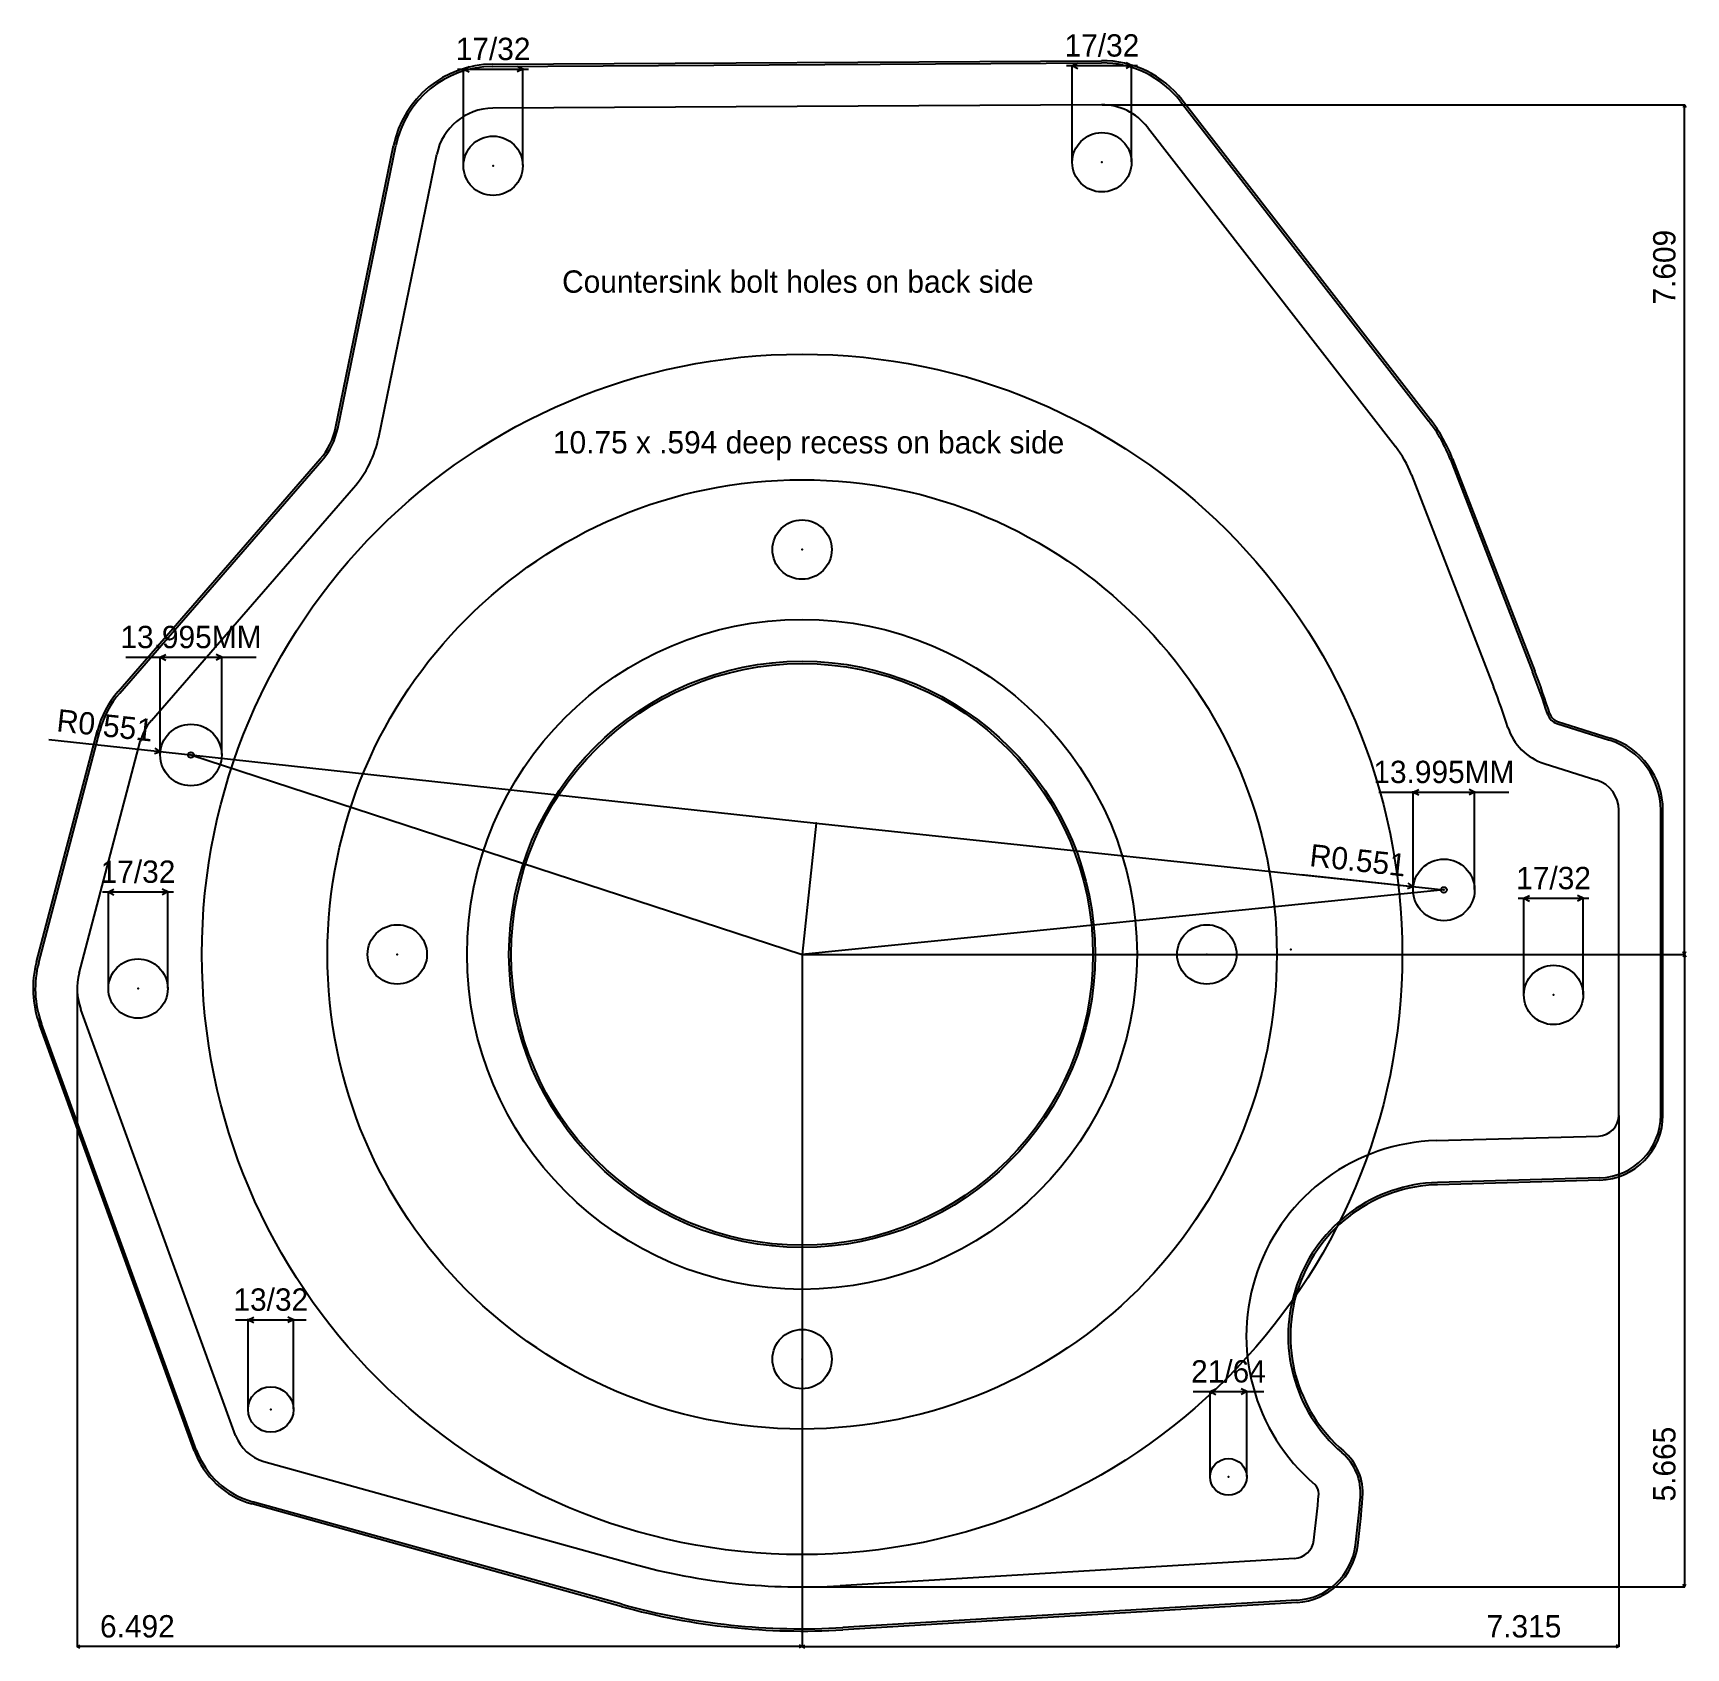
# Model space of a CAD drawing. Extents: x -6.9 to 7.9, y -6.2 to 8.3.
import ezdxf
from ezdxf.enums import TextEntityAlignment as Align

# ---------------------------------------------------------------- set-up
doc = ezdxf.new("R2010")
doc.units = 0

msp = doc.modelspace()

# ---------------------------------------------------------------- linework, layer by layer
at = {"layer": 'CAM', "color": 7, "linetype": 'CONTINUOUS'}
for p, q in [((-2.772257, 7.972266), (2.680354, 8.003633)), ((-2.772142, 7.952266), (2.680469, 7.983633)), ((3.388442, 7.639631), (5.611278, 4.778138)), ((3.404236, 7.6519), (5.627072, 4.790407)), ((-4.17853, 4.712585), (-3.658421, 7.245333)), ((-4.158939, 4.708562), (-3.63883, 7.24131)), ((-6.125945, 2.353115), (-4.314517, 4.437423)), ((-6.110849, 2.339996), (-4.299421, 4.424303)), ((5.807844, 4.430596), (6.542746, 2.530354)), ((5.826497, 4.43781), (6.5614, 2.537569)), ((6.765448, 2.086067), (7.236792, 1.937204)), ((-6.85605, -0.06658), (-6.309464, 2.006255)), ((-6.836712, -0.071679), (-6.290125, 2.001155)), ((6.759425, 2.066996), (7.230769, 1.918133)), ((7.69, -1.439093), (7.689904, 1.291659)), ((7.71, -1.439092), (7.709904, 1.291659)), ((-5.443844, -4.442748), (-6.830576, -0.627355)), ((-5.425047, -4.435916), (-6.811779, -0.620523)), ((7.143413, -2.001387), (5.689809, -2.042526)), ((7.143979, -2.021379), (5.690375, -2.062518)), ((-1.620973, -5.839182), (-4.926127, -4.921662)), ((-1.615623, -5.819911), (-4.920777, -4.902391)), ((4.431991, -5.783554), (0.3638, -6.029034)), ((4.433196, -5.803517), (0.365005, -6.048998))]:
    msp.add_line(p, q, dxfattribs=at)
for centre, radius in [((0, 0), 2.625), ((0, 0), 2.605), ((-5.473054, 1.785702), 0.0255), ((5.74807, 0.577422), 0.0255)]:
    msp.add_circle(centre, radius, dxfattribs=at)
for centre, radius, start, end in [((2.685589, 7.093648), 0.91, 37.840413, 90.329597), ((-2.767022, 7.062281), 0.91, 90.329597, 168.395435), ((-2.767022, 7.062281), 0.89, 90.329597, 168.395435), ((2.685589, 7.093648), 0.89, 37.840413, 90.329597), ((4.525409, 3.934625), 1.375, 21.143576, 37.840413), ((4.525409, 3.934625), 1.395, 21.143576, 37.840413), ((-4.771163, 4.834284), 0.605, 319.006778, 348.395435), ((-4.771163, 4.834284), 0.625, 319.006778, 348.395435), ((0, 0), 7.015, 17.829735, 21.143576), ((0, 0), 7.035, 17.829735, 21.143576), ((-5.473054, 1.785702), 0.865, 139.006778, 165.2279), ((-5.473054, 1.785702), 0.845, 139.006778, 165.2279), ((6.79707, 2.186192), 0.125, 197.829735, 252.472502), ((6.79707, 2.186192), 0.105, 197.829735, 252.472502), ((7.032904, 1.291636), 0.677, 0.002007, 72.472502), ((7.032904, 1.291636), 0.657, 0.002007, 72.472502), ((-5.94712, -0.306256), 0.94, 165.2279, 199.974043), ((-5.94712, -0.306256), 0.92, 165.2279, 199.974043), ((7.1275, -1.439112), 0.5625, 271.621117, 360.002007), ((7.1275, -1.439112), 0.5825, 271.621117, 360.002007), ((5.728708, -3.416976), 1.375, 91.621117, 229.491605), ((5.728708, -3.416976), 1.355, 91.621117, 229.491605), ((-4.720161, -4.17972), 0.75, 199.974043, 254.485198), ((-4.720161, -4.17972), 0.77, 199.974043, 254.485198), ((4.527023, -4.823551), 0.475, 355.395909, 409.491605), ((4.527023, -4.823551), 0.495, 355.395909, 409.491605), ((-4.757919, -4.075835), 9.79, 352.864285, 355.395909), ((-4.757919, -4.075835), 9.81, 352.864285, 355.395909), ((4.398111, -5.222075), 0.5625, 273.453117, 352.864285), ((4.398111, -5.222075), 0.5825, 273.453117, 352.864285), ((0, 0), 6.06, 254.485198, 273.453117), ((0, 0), 6.04, 254.485198, 273.453117)]:
    msp.add_arc(centre, radius, start, end, dxfattribs=at)
at = {"layer": 'Default', "color": 7, "linetype": 'CONTINUOUS'}
for p, q in [((2.682626, 7.608639), (-2.769985, 7.577273)), ((3.092296, 7.409582), (5.315132, 4.548089)), ((-3.791604, 4.633129), (-3.271495, 7.165876)), ((5.458089, 4.295331), (6.192992, 2.39509)), ((-5.827804, 2.094007), (-4.016376, 4.178315)), ((-6.747039, 1.924213), (-5.473054, 1.785702)), ((-6.474106, -0.167295), (-5.927519, 1.90554)), ((-5.74694, 1.815479), (-5.799349, 1.79603)), ((-5.74694, 1.815479), (-5.793945, 1.845737)), ((-5.473054, 1.785702), (0.127758, 1.175075)), ((-5.473054, 1.785702), (0, 0)), ((6.646488, 1.709406), (7.117832, 1.560543)), ((7.315, -1.439112), (7.314904, 1.291636)), ((0.127758, 1.175075), (0, 0)), ((0.127758, 1.175075), (5.74807, 0.577422)), ((4.474085, 0.715933), (5.748071, 0.577422)), ((5.474185, 0.607199), (5.421775, 0.58775)), ((5.474185, 0.607199), (5.42718, 0.637457)), ((5.74807, 0.577422), (0, 0)), ((-5.072604, -4.307818), (-6.459337, -0.492425)), ((5.6792, -1.667676), (7.132804, -1.626537)), ((-4.820469, -4.541055), (-1.515316, -5.458575)), ((4.409404, -5.409235), (0.341213, -5.654715))]:
    msp.add_line(p, q, dxfattribs=at)
for centre, radius in [((-2.767022, 7.062281), 0.265625), ((2.685589, 7.093648), 0.265625), ((-5.473054, 1.785702), 0.2755), ((5.74807, 0.577422), 0.2755), ((-5.94712, -0.306256), 0.265625), ((6.7302, -0.363335), 0.265625), ((-4.757919, -4.075835), 0.203125), ((3.818642, -4.679698), 0.164063)]:
    msp.add_circle(centre, radius, dxfattribs=at)
at = {"layer": 'Default', "color": 3, "linetype": 'CONTINUOUS'}
msp.add_circle((0, 0), 5.375, dxfattribs=at)
at = {"layer": 'Default', "color": 9, "linetype": 'CONTINUOUS'}
for centre, radius in [((0, 0), 4.251), ((0, 3.625), 0.265625), ((0, 0), 3), ((-3.625, 0), 0.265625), ((3.625, 0), 0.265625), ((0, -3.625), 0.265625)]:
    msp.add_circle(centre, radius, dxfattribs=at)
at = {"layer": 'Default', "color": 7, "linetype": 'CONTINUOUS'}
for centre, radius, start, end in [((-2.767022, 7.062281), 0.515, 90.329597, 168.395435), ((2.685589, 7.093648), 0.515, 37.840413, 90.329597), ((-4.771163, 4.834284), 1, 319.006778, 348.395435), ((4.525409, 3.934625), 1, 21.143576, 37.840413), ((0, 0), 6.64, 17.829735, 21.143576), ((-5.473054, 1.785702), 0.47, 139.006778, 165.2279), ((6.79707, 2.186192), 0.5, 197.829735, 252.472502), ((7.032904, 1.291636), 0.282, 0, 72.472502), ((-5.94712, -0.306256), 0.545, 165.2279, 199.974043), ((7.1275, -1.439112), 0.1875, 271.621117, 360), ((5.728708, -3.416976), 1.75, 91.621117, 229.491605), ((-4.720161, -4.17972), 0.375, 199.974043, 254.485198), ((-4.757919, -4.075835), 9.415, 352.864285, 355.395909), ((4.527023, -4.823551), 0.1, 355.395909, 409.491605), ((4.398111, -5.222075), 0.1875, 273.453117, 352.864285), ((0, 0), 5.665, 254.485198, 273.453117)]:
    msp.add_arc(centre, radius, start, end, dxfattribs=at)
at = {"layer": 'Default', "color": 7}
for p in [(-2.767022, 7.062281), (2.685589, 7.093648), (-5.473054, 1.785702), (0.127758, 1.175075), (5.74807, 0.577422), (0, 0), (4.378262, 0.044013), (-5.94712, -0.306256), (6.7302, -0.363335), (-4.757919, -4.075835), (3.818642, -4.679698)]:
    msp.add_point(p, dxfattribs=at)
at = {"layer": 'Default', "color": 9}
for p in [(0, 3.625), (-3.625, 0), (0, 0), (3.625, 0), (0, -3.625)]:
    msp.add_point(p, dxfattribs=at)
at = {"layer": 'DIM', "color": 7, "linetype": 'CONTINUOUS'}
for p, q in [((-3.084474, 7.927906), (-2.449571, 7.927906)), ((-3.032647, 7.927906), (-2.982647, 7.952906)), ((-3.032647, 7.067361), (-3.032647, 7.935526)), ((-3.032647, 7.927906), (-2.982647, 7.902906)), ((-2.501397, 7.927906), (-2.551397, 7.952906)), ((-2.501397, 7.927906), (-2.551397, 7.902906)), ((-2.501397, 7.067361), (-2.501397, 7.935526)), ((2.368137, 7.959273), (3.00304, 7.959273)), ((2.419964, 7.959273), (2.469964, 7.984273)), ((2.419964, 7.098728), (2.419964, 7.966893)), ((2.419964, 7.959273), (2.469964, 7.934273)), ((2.951214, 7.959273), (2.901214, 7.984273)), ((2.951214, 7.959273), (2.901214, 7.934273)), ((2.951214, 7.098728), (2.951214, 7.966893)), ((2.688129, 7.608648), (7.907181, 7.608648)), ((7.903371, 7.608648), (7.890871, 7.583648)), ((7.903371, 0), (7.903371, 7.608648)), ((7.903371, 7.608648), (7.915871, 7.583648)), ((-5.748554, 2.661202), (-5.698554, 2.686202)), ((-5.748554, 1.790782), (-5.748554, 2.668822)), ((-5.197554, 2.661202), (-5.247554, 2.686202)), ((-5.197554, 1.790782), (-5.197554, 2.668822)), ((-6.05613, 2.661202), (-4.889977, 2.661202)), ((-5.748554, 2.661202), (-5.698554, 2.636202)), ((-5.197554, 2.661202), (-5.247554, 2.636202)), ((5.164994, 1.452921), (6.331147, 1.452921)), ((5.472571, 1.452921), (5.522571, 1.477921)), ((5.472571, 0.582501), (5.472571, 1.460541)), ((5.472571, 1.452921), (5.522571, 1.427921)), ((6.023571, 1.452921), (5.973571, 1.477921)), ((6.023571, 1.452921), (5.973571, 1.427921)), ((6.023571, 0.582501), (6.023571, 1.460541)), ((-6.264571, 0.559369), (-5.629668, 0.559369)), ((-6.212745, 0.559369), (-6.162745, 0.584369)), ((-6.212745, -0.301176), (-6.212745, 0.566989)), ((-6.212745, 0.559369), (-6.162745, 0.534369)), ((-5.681495, 0.559369), (-5.731495, 0.584369)), ((-5.681495, 0.559369), (-5.731495, 0.534369)), ((-5.681495, -0.301176), (-5.681495, 0.566989)), ((6.412748, 0.50229), (7.047651, 0.50229)), ((6.464575, 0.50229), (6.514575, 0.52729)), ((6.464575, -0.358255), (6.464575, 0.50991)), ((6.464575, 0.50229), (6.514575, 0.47729)), ((6.995824, 0.50229), (6.945824, 0.52729)), ((6.995824, 0.50229), (6.945824, 0.47729)), ((6.995824, -0.358255), (6.995824, 0.50991)), ((0.00254, 0), (7.907181, 0)), ((0.00254, 0), (7.907181, 0)), ((7.903371, 0), (7.890871, 0.025)), ((7.903371, 0), (7.890871, -0.025)), ((7.903371, 0), (7.915871, 0.025)), ((7.903371, 0), (7.903371, -5.665)), ((7.903371, 0), (7.915871, -0.025)), ((0, -0.00254), (0, -6.202659)), ((0, -0.00254), (0, -6.202659)), ((-6.49212, -0.308796), (-6.49212, -6.202659)), ((7.315, -1.441652), (7.315, -6.202659)), ((-4.961044, -3.27271), (-4.911044, -3.24771)), ((-4.554794, -3.27271), (-4.604794, -3.24771)), ((-5.075371, -3.27271), (-4.440468, -3.27271)), ((-4.961044, -4.070755), (-4.961044, -3.26509)), ((-4.961044, -3.27271), (-4.911044, -3.29771)), ((-4.554794, -3.27271), (-4.604794, -3.29771)), ((-4.554794, -4.070755), (-4.554794, -3.26509)), ((3.50119, -3.915635), (4.136094, -3.915635)), ((3.65458, -3.915635), (3.70458, -3.890635)), ((3.65458, -4.674618), (3.65458, -3.908015)), ((3.65458, -3.915635), (3.70458, -3.940635)), ((3.982705, -3.915635), (3.932705, -3.890635)), ((3.982705, -3.915635), (3.932705, -3.940635)), ((3.982705, -4.674618), (3.982705, -3.908015)), ((0.00254, -5.665), (7.907181, -5.665)), ((7.903371, -5.665), (7.890871, -5.64)), ((7.903371, -5.665), (7.915871, -5.64)), ((-6.49212, -6.198849), (-6.46712, -6.186349)), ((0, -6.198849), (-6.49212, -6.198849)), ((-6.49212, -6.198849), (-6.46712, -6.211349)), ((0, -6.198849), (-0.025, -6.186349)), ((0, -6.198849), (-0.025, -6.211349)), ((0, -6.198849), (0.025, -6.186349)), ((0, -6.198849), (7.315, -6.198849)), ((0, -6.198849), (0.025, -6.211349)), ((7.315, -6.198849), (7.29, -6.186349)), ((7.315, -6.198849), (7.29, -6.211349))]:
    msp.add_line(p, q, dxfattribs=at)

# ---------------------------------------------------------------- texts
at = {"layer": 'Default', "color": 7}
for p in [(-6.253836, 1.95235), (4.967289, 0.744069)]:
    msp.add_text('R0.551', height=0.2, rotation=-6.205, dxfattribs=at).set_placement(p, align=Align.CENTER)
at = {"layer": 'DIM', "color": 7}
for s, p in [('17/32', (-2.767022, 8.009186)), ('17/32', (2.685589, 8.040553)), ('Countersink bolt holes on back side', (-0.037912, 5.925498)), ('10.75 x .594 deep recess on back side', (0.058376, 4.486179)), ('13.995MM', (-5.473054, 2.742482)), ('13.995MM', (5.748071, 1.534202)), ('17/32', (-5.94712, 0.640649)), ('17/32', (6.730199, 0.58357)), ('13/32', (-4.757919, -3.191429)), ('21/64', (3.818642, -3.834355)), ('6.492', (-5.953025, -6.117569)), ('7.315', (6.465443, -6.117569))]:
    msp.add_text(s, height=0.2, dxfattribs=at).set_placement(p, align=Align.CENTER)
for s, p in [('7.609', (7.822091, 6.154259)), ('5.665', (7.822091, -4.56484))]:
    msp.add_text(s, height=0.2, rotation=90.000003, dxfattribs=at).set_placement(p, align=Align.CENTER)

doc.saveas('drawing.dxf')
